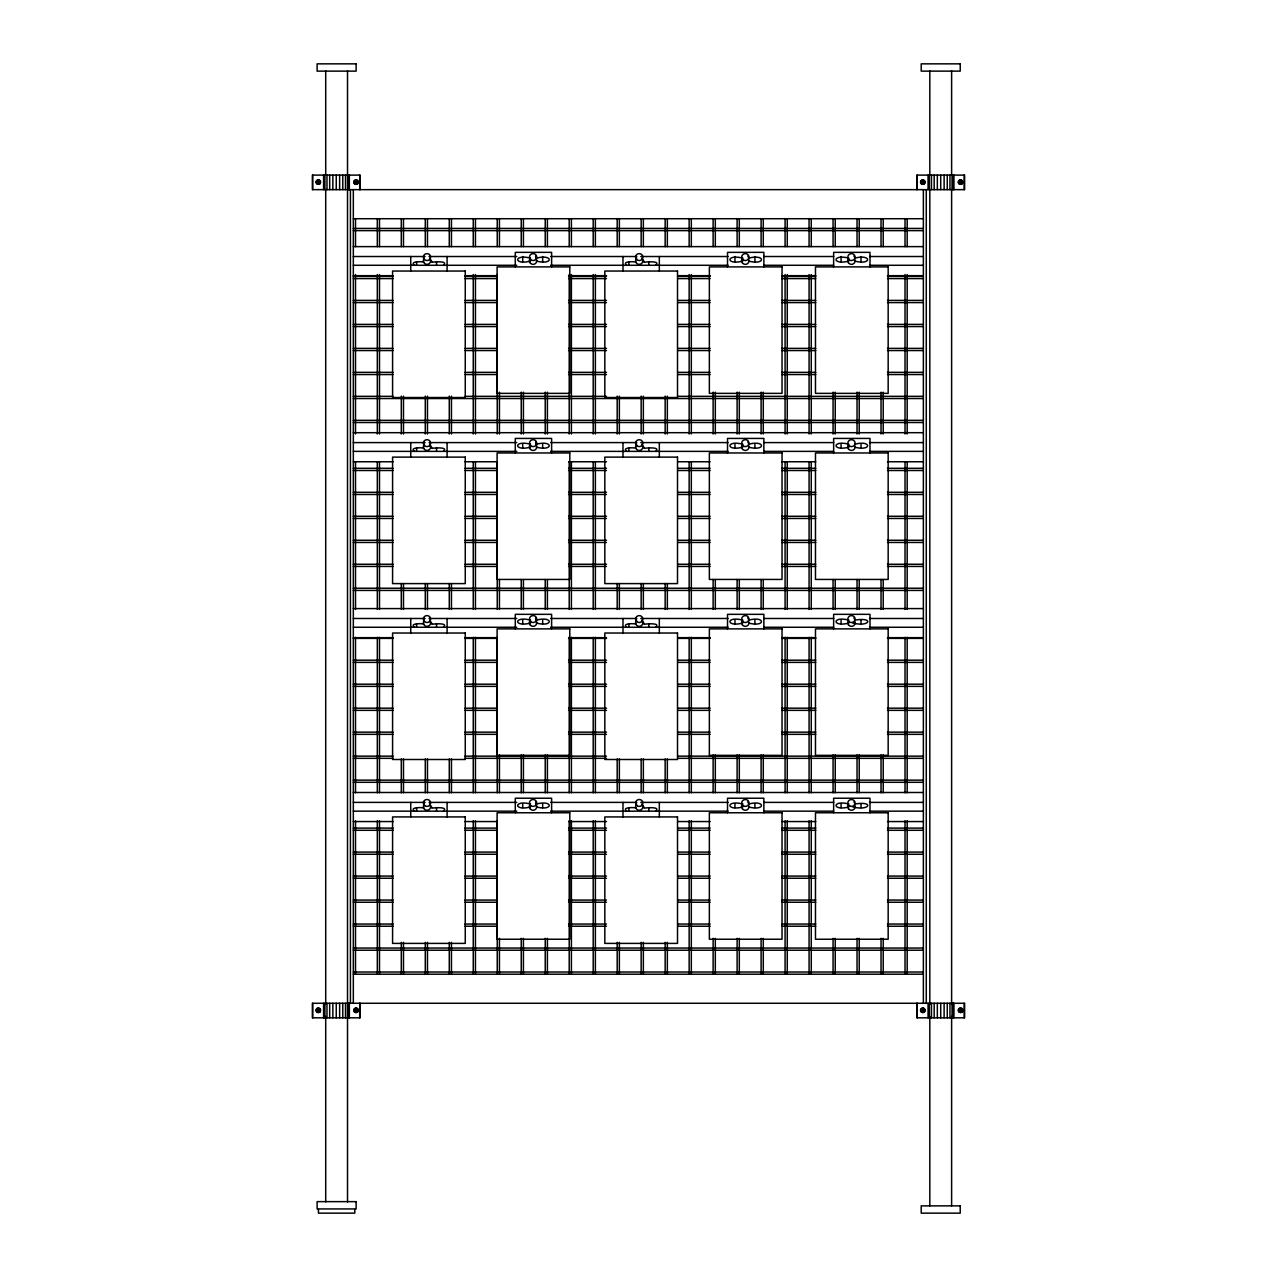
<?xml version="1.0" encoding="UTF-8"?>
<svg xmlns="http://www.w3.org/2000/svg" width="1277" height="1277" viewBox="0 0 1277 1277"><rect width="100%" height="100%" fill="white"/><g stroke="black" fill="none" stroke-linecap="round" stroke-linejoin="round"><path stroke-width="1.5" d="M316.935 181.749L318.101 180.775L319.777 182.643L317.239 183.17L318.101 180.775M357.512 182.643L356.347 183.617L354.671 181.749L355.836 180.775L357.512 182.643L357.209 181.222M923.175 183.617L923.957 181.222L921.419 181.749L923.175 183.617L923.957 181.222M316.935 1009.915L319.473 1009.405L318.707 1011.799L316.935 1009.915L317.334 1011.336M318.707 1011.799L319.777 1010.825M355.836 1008.942L354.974 1011.336L357.512 1010.825L355.74 1008.942L355.07 1011.336M921.419 1009.915L922.585 1008.942L924.245 1010.825L923.079 1011.799L921.419 1009.915L921.707 1011.336M960.911 1011.799L961.693 1009.405L959.155 1009.915L960.911 1011.799L961.693 1009.405M443.454 265.233C449.121 260.524 433.222 261.929 431.818 262.328A2.905 2.905 0 0 0 429.663 259.518M655.708 265.233C661.374 260.524 645.476 261.929 644.071 262.328A2.905 2.905 0 0 0 641.916 259.518M443.454 451.308C449.121 446.599 433.222 448.004 431.818 448.403A2.905 2.905 0 0 0 429.663 445.593M655.708 451.308C661.374 446.599 645.476 448.004 644.071 448.403A2.905 2.905 0 0 0 641.916 445.593M443.454 627.215C449.121 622.506 433.222 623.91 431.818 624.309A2.905 2.905 0 0 0 429.663 621.5M655.708 627.215C661.374 622.506 645.476 623.91 644.071 624.309A2.905 2.905 0 0 0 641.916 621.5M443.454 811.103C449.121 806.41 433.222 807.798 431.818 808.197A2.905 2.905 0 0 0 429.663 805.388M655.708 811.103C661.374 806.41 645.476 807.798 644.071 808.197A2.905 2.905 0 0 0 641.916 805.388M319.378 181.222L319.777 182.643M353.33 218.718L923.367 218.718M353.33 228.439L923.367 228.439M353.33 230.626L923.367 230.626M353.33 246.621L923.367 246.621M353.33 256.517L425.081 256.517M429.072 256.517L516.77 256.517M550.658 256.517L636.808 256.517M640.799 256.517L728.05 256.517M763.917 256.517L833.673 256.517M869.557 256.517L923.367 256.517M530.546 258.162C513.402 253.66 513.402 265.584 530.546 261.067M742.783 258.162C725.655 253.66 725.655 265.584 742.783 261.067M748.609 258.162C765.737 253.66 765.737 265.584 748.609 261.067M848.918 258.162C831.774 253.66 831.774 265.584 848.918 261.067M854.728 258.162C871.872 253.66 871.872 265.584 854.728 261.067M536.356 261.067C553.5 265.584 553.5 253.66 536.356 258.162A2.905 2.905 0 0 0 535.51 256.118M424.076 262.328C422.607 261.274 408.975 261.226 414.387 265.233M636.313 262.328C634.845 261.274 621.213 261.226 626.624 265.233M353.33 265.281L516.77 265.281M550.658 265.281L728.05 265.281M763.917 265.281L833.673 265.281M869.557 265.281L923.367 265.281M353.33 275.688L393.188 275.688M464.94 275.688L496.833 275.688M568.584 275.688L606.463 275.688M678.215 275.688L710.108 275.688M781.859 275.688L815.748 275.688M887.499 275.688L923.367 275.688M353.33 276.407L393.188 276.407M464.94 276.407L496.833 276.407M568.584 276.407L606.463 276.407M678.215 276.407L710.108 276.407M781.859 276.407L815.748 276.407M887.499 276.407L923.367 276.407M353.33 278.594L393.188 278.594M464.94 278.594L496.833 278.594M568.584 278.594L606.463 278.594M678.215 278.594L710.108 278.594M781.859 278.594L815.748 278.594M887.499 278.594L923.367 278.594M353.33 300.398L393.188 300.398M464.94 300.398L496.833 300.398M568.584 300.398L606.463 300.398M678.215 300.398L710.108 300.398M781.859 300.398L815.748 300.398M887.499 300.398L923.367 300.398M353.33 302.585L393.188 302.585M464.94 302.585L496.833 302.585M568.584 302.585L606.463 302.585M678.215 302.585L710.108 302.585M781.859 302.585L815.748 302.585M887.499 302.585L923.367 302.585M353.33 324.39L393.188 324.39M464.94 324.39L496.833 324.39M568.584 324.39L606.463 324.39M678.215 324.39L710.108 324.39M781.859 324.39L815.748 324.39M887.499 324.39L923.367 324.39M353.33 326.561L393.188 326.561M464.94 326.561L496.833 326.561M568.584 326.561L606.463 326.561M678.215 326.561L710.108 326.561M781.859 326.561L815.748 326.561M887.499 326.561L923.367 326.561M353.33 348.382L393.188 348.382M464.94 348.382L496.833 348.382M568.584 348.382L606.463 348.382M678.215 348.382L710.108 348.382M781.859 348.382L815.748 348.382M887.499 348.382L923.367 348.382M353.33 350.552L393.188 350.552M464.94 350.552L496.833 350.552M568.584 350.552L606.463 350.552M678.215 350.552L710.108 350.552M781.859 350.552L815.748 350.552M887.499 350.552L923.367 350.552M353.33 372.357L393.188 372.357M464.94 372.357L496.833 372.357M568.584 372.357L606.463 372.357M678.215 372.357L710.108 372.357M781.859 372.357L815.748 372.357M887.499 372.357L923.367 372.357M353.33 374.544L393.188 374.544M464.94 374.544L496.833 374.544M568.584 374.544L606.463 374.544M678.215 374.544L710.108 374.544M781.859 374.544L815.748 374.544M887.499 374.544L923.367 374.544M353.33 396.349L393.188 396.349M464.94 396.349L606.463 396.349M678.215 396.349L923.367 396.349M353.33 398.536L923.367 398.536M353.33 420.341L923.367 420.341M353.33 422.511L923.367 422.511M353.33 432.695L923.367 432.695M353.33 442.592L425.081 442.592M429.072 442.592L516.77 442.592M550.658 442.592L636.808 442.592M640.799 442.592L728.05 442.592M763.917 442.592L833.673 442.592M869.557 442.592L923.367 442.592M530.546 444.236C513.402 439.735 513.402 451.659 530.546 447.158M742.783 444.236C725.655 439.735 725.655 451.659 742.783 447.158M748.609 444.236C765.737 439.735 765.737 451.659 748.609 447.158M848.918 444.236C831.774 439.735 831.774 451.659 848.918 447.158M854.728 444.236C871.872 439.735 871.872 451.659 854.728 447.158M536.356 447.158C553.5 451.659 553.5 439.735 536.356 444.236A2.905 2.905 0 0 0 535.51 442.193M424.076 448.403C422.607 447.349 408.975 447.301 414.387 451.308M636.313 448.403C634.845 447.349 621.213 447.301 626.624 451.308M353.33 451.372L516.77 451.372M550.658 451.372L728.05 451.372M763.917 451.372L833.673 451.372M869.557 451.372L923.367 451.372M353.33 461.763L393.188 461.763M464.94 461.763L496.833 461.763M568.584 461.763L606.463 461.763M678.215 461.763L710.108 461.763M781.859 461.763L815.748 461.763M887.499 461.763L923.367 461.763M353.33 468.308L393.188 468.308M464.94 468.308L496.833 468.308M568.584 468.308L606.463 468.308M678.215 468.308L710.108 468.308M781.859 468.308L815.748 468.308M887.499 468.308L923.367 468.308M353.33 470.495L393.188 470.495M464.94 470.495L496.833 470.495M568.584 470.495L606.463 470.495M678.215 470.495L710.108 470.495M781.859 470.495L815.748 470.495M887.499 470.495L923.367 470.495M353.33 492.299L393.188 492.299M464.94 492.299L496.833 492.299M568.584 492.299L606.463 492.299M678.215 492.299L710.108 492.299M781.859 492.299L815.748 492.299M887.499 492.299L923.367 492.299M353.33 494.47L393.188 494.47M464.94 494.47L496.833 494.47M568.584 494.47L606.463 494.47M678.215 494.47L710.108 494.47M781.859 494.47L815.748 494.47M887.499 494.47L923.367 494.47M353.33 516.275L393.188 516.275M464.94 516.275L496.833 516.275M568.584 516.275L606.463 516.275M678.215 516.275L710.108 516.275M781.859 516.275L815.748 516.275M887.499 516.275L923.367 516.275M353.33 518.462L393.188 518.462M464.94 518.462L496.833 518.462M568.584 518.462L606.463 518.462M678.215 518.462L710.108 518.462M781.859 518.462L815.748 518.462M887.499 518.462L923.367 518.462M353.33 540.267L393.188 540.267M464.94 540.267L496.833 540.267M568.584 540.267L606.463 540.267M678.215 540.267L710.108 540.267M781.859 540.267L815.748 540.267M887.499 540.267L923.367 540.267M353.33 542.454L393.188 542.454M464.94 542.454L496.833 542.454M568.584 542.454L606.463 542.454M678.215 542.454L710.108 542.454M781.859 542.454L815.748 542.454M887.499 542.454L923.367 542.454M353.33 564.258L393.188 564.258M464.94 564.258L496.833 564.258M568.584 564.258L606.463 564.258M678.215 564.258L710.108 564.258M781.859 564.258L815.748 564.258M887.499 564.258L923.367 564.258M353.33 566.429L393.188 566.429M464.94 566.429L496.833 566.429M568.584 566.429L606.463 566.429M678.215 566.429L710.108 566.429M781.859 566.429L815.748 566.429M887.499 566.429L923.367 566.429M353.33 588.234L923.367 588.234M353.33 590.421L923.367 590.421M353.33 608.586L923.367 608.586M353.33 618.483L425.081 618.483M429.072 618.483L516.77 618.483M550.658 618.483L636.808 618.483M640.799 618.483L728.05 618.483M763.917 618.483L833.673 618.483M869.557 618.483L923.367 618.483M530.546 620.143C513.402 615.642 513.402 627.566 530.546 623.048M742.783 620.143C725.655 615.642 725.655 627.566 742.783 623.048M848.918 620.143C831.774 615.642 831.774 627.566 848.918 623.048M854.728 620.143C874.426 616.791 870.116 627.39 852.797 623.048M536.356 623.048C553.5 627.566 553.5 615.642 536.356 620.143A2.905 2.905 0 0 0 535.51 618.084M748.609 623.048C765.737 627.566 765.737 615.642 748.609 620.143A2.905 2.905 0 0 0 747.747 618.084M424.076 624.309C422.607 623.24 408.975 623.208 414.387 627.215M636.313 624.309C634.845 623.24 621.213 623.208 626.624 627.215M353.33 627.262L516.77 627.262M550.658 627.262L728.05 627.262M763.917 627.262L833.673 627.262M869.557 627.262L923.367 627.262M353.33 637.67L393.188 637.67M464.94 637.67L496.833 637.67M568.584 637.67L606.463 637.67M678.215 637.67L710.108 637.67M781.859 637.67L815.748 637.67M887.499 637.67L923.367 637.67M353.33 638.388L393.188 638.388M464.94 638.388L496.833 638.388M568.584 638.388L606.463 638.388M678.215 638.388L710.108 638.388M781.859 638.388L815.748 638.388M887.499 638.388L923.367 638.388M353.33 660.193L393.188 660.193M464.94 660.193L496.833 660.193M568.584 660.193L606.463 660.193M678.215 660.193L710.108 660.193M781.859 660.193L815.748 660.193M887.499 660.193L923.367 660.193M353.33 662.38L393.188 662.38M464.94 662.38L496.833 662.38M568.584 662.38L606.463 662.38M678.215 662.38L710.108 662.38M781.859 662.38L815.748 662.38M887.499 662.38L923.367 662.38M353.33 684.185L393.188 684.185M464.94 684.185L496.833 684.185M568.584 684.185L606.463 684.185M678.215 684.185L710.108 684.185M781.859 684.185L815.748 684.185M887.499 684.185L923.367 684.185M353.33 686.372L393.188 686.372M464.94 686.372L496.833 686.372M568.584 686.372L606.463 686.372M678.215 686.372L710.108 686.372M781.859 686.372L815.748 686.372M887.499 686.372L923.367 686.372M353.33 708.176L393.188 708.176M464.94 708.176L496.833 708.176M568.584 708.176L606.463 708.176M678.215 708.176L710.108 708.176M781.859 708.176L815.748 708.176M887.499 708.176L923.367 708.176M353.33 710.347L393.188 710.347M464.94 710.347L496.833 710.347M568.584 710.347L606.463 710.347M678.215 710.347L710.108 710.347M781.859 710.347L815.748 710.347M887.499 710.347L923.367 710.347M353.33 732.152L393.188 732.152M464.94 732.152L496.833 732.152M568.584 732.152L606.463 732.152M678.215 732.152L710.108 732.152M781.859 732.152L815.748 732.152M887.499 732.152L923.367 732.152M353.33 734.339L393.188 734.339M464.94 734.339L496.833 734.339M568.584 734.339L606.463 734.339M678.215 734.339L710.108 734.339M781.859 734.339L815.748 734.339M887.499 734.339L923.367 734.339M353.33 756.144L393.188 756.144M464.94 756.144L606.463 756.144M678.215 756.144L923.367 756.144M353.33 758.33L393.188 758.33M464.94 758.33L606.463 758.33M678.215 758.33L923.367 758.33M353.33 780.135L923.367 780.135M353.33 782.306L923.367 782.306M353.33 792.49L923.367 792.49M353.33 802.387L425.081 802.387M429.072 802.387L516.77 802.387M550.658 802.387L636.808 802.387M640.799 802.387L728.05 802.387M763.917 802.387L833.673 802.387M869.557 802.387L923.367 802.387M530.546 804.047C513.402 799.53 513.402 811.454 530.546 806.952M742.783 804.047C725.655 799.53 725.655 811.454 742.783 806.952M848.918 804.047C831.774 799.53 831.774 811.454 848.918 806.952M854.728 804.047C874.426 800.679 870.116 811.294 852.797 806.952M536.356 806.952C553.5 811.454 553.5 799.53 536.356 804.047A2.905 2.905 0 0 0 535.51 801.988M748.609 806.952C765.737 811.454 765.737 799.53 748.609 804.047A2.905 2.905 0 0 0 747.747 801.988M424.076 808.197C422.607 807.144 408.975 807.112 414.387 811.103M636.313 808.197C634.845 807.144 621.213 807.112 626.624 811.103M353.33 811.166L516.77 811.166M550.658 811.166L728.05 811.166M763.917 811.166L833.673 811.166M869.557 811.166L923.367 811.166M353.33 821.558L393.188 821.558M464.94 821.558L496.833 821.558M568.584 821.558L606.463 821.558M678.215 821.558L710.108 821.558M781.859 821.558L815.748 821.558M887.499 821.558L923.367 821.558M353.33 828.103L393.188 828.103M464.94 828.103L496.833 828.103M568.584 828.103L606.463 828.103M678.215 828.103L710.108 828.103M781.859 828.103L815.748 828.103M887.499 828.103L923.367 828.103M353.33 830.289L393.188 830.289M464.94 830.289L496.833 830.289M568.584 830.289L606.463 830.289M678.215 830.289L710.108 830.289M781.859 830.289L815.748 830.289M887.499 830.289L923.367 830.289M353.33 852.094L393.188 852.094M464.94 852.094L496.833 852.094M568.584 852.094L606.463 852.094M678.215 852.094L710.108 852.094M781.859 852.094L815.748 852.094M887.499 852.094L923.367 852.094M353.33 854.265L393.188 854.265M464.94 854.265L496.833 854.265M568.584 854.265L606.463 854.265M678.215 854.265L710.108 854.265M781.859 854.265L815.748 854.265M887.499 854.265L923.367 854.265M353.33 876.086L393.188 876.086M464.94 876.086L496.833 876.086M568.584 876.086L606.463 876.086M678.215 876.086L710.108 876.086M781.859 876.086L815.748 876.086M887.499 876.086L923.367 876.086M353.33 878.257L393.188 878.257M464.94 878.257L496.833 878.257M568.584 878.257L606.463 878.257M678.215 878.257L710.108 878.257M781.859 878.257L815.748 878.257M887.499 878.257L923.367 878.257M353.33 900.062L393.188 900.062M464.94 900.062L496.833 900.062M568.584 900.062L606.463 900.062M678.215 900.062L710.108 900.062M781.859 900.062L815.748 900.062M887.499 900.062L923.367 900.062M353.33 902.248L393.188 902.248M464.94 902.248L496.833 902.248M568.584 902.248L606.463 902.248M678.215 902.248L710.108 902.248M781.859 902.248L815.748 902.248M887.499 902.248L923.367 902.248M353.33 924.053L393.188 924.053M464.94 924.053L496.833 924.053M568.584 924.053L606.463 924.053M678.215 924.053L710.108 924.053M781.859 924.053L815.748 924.053M887.499 924.053L923.367 924.053M353.33 926.24L393.188 926.24M464.94 926.24L496.833 926.24M568.584 926.24L606.463 926.24M678.215 926.24L710.108 926.24M781.859 926.24L815.748 926.24M887.499 926.24L923.367 926.24M353.33 948.045L923.367 948.045M353.33 950.216L923.367 950.216M353.33 972.02L923.367 972.02M353.33 974.207L923.367 974.207M964.183 175.109L964.183 189.65M964.183 1003.275L964.183 1017.817M953.823 175.109L953.823 189.65M953.823 1003.275L953.823 1017.817M953.376 175.109L953.376 189.65M953.376 1003.275L953.376 1017.817M952.067 175.109L952.067 189.65M952.067 1003.275L952.067 1017.817M951.62 70.889L951.62 174.614M951.62 190.576L951.62 1004.408M951.62 1016.38L951.62 1205.887M949.976 175.109L949.976 189.65M949.976 1003.275L949.976 1017.817M947.263 175.109L947.263 189.65M947.263 1003.275L947.263 1017.817M944.118 175.109L944.118 189.65M944.118 1003.275L944.118 1017.817M940.718 175.109L940.718 189.65M940.718 1003.275L940.718 1017.817M937.334 175.109L937.334 189.65M937.334 1003.275L937.334 1017.817M934.173 175.109L934.173 189.65M934.173 1003.275L934.173 1017.817M931.46 175.109L931.46 189.65M931.46 1003.275L931.46 1017.817M929.816 70.889L929.816 174.614M929.816 190.576L929.816 1004.408M929.816 1016.38L929.816 1205.887M929.369 175.109L929.369 189.65M929.369 1003.275L929.369 1017.817M928.06 175.109L928.06 189.65M928.06 1003.275L928.06 1017.817M926.272 189.65L926.272 1003.275M923.367 189.65L923.367 1003.275M917.221 175.109L917.221 189.65M917.221 1003.275L917.221 1017.817M916.838 189.65L916.838 175.109L964.63 175.109L964.63 189.65L312.37 189.65L312.37 175.109L360.162 175.109L360.162 189.65M916.838 1003.275L916.838 1017.817L964.63 1017.817L964.63 1003.275L312.37 1003.275L312.37 1017.817L360.162 1017.817L360.162 1003.275M907.197 218.718L907.197 246.637M907.197 274.539L907.197 434.004M907.197 461.907L907.197 609.416M907.197 637.335L907.197 792.809M907.197 820.712L907.197 974.207M905.026 218.718L905.026 246.637M905.026 274.539L905.026 434.004M905.026 461.907L905.026 609.416M905.026 637.335L905.026 792.809M905.026 820.712L905.026 974.207M883.221 218.718L883.221 246.637M883.221 392.151L883.221 434.004M883.221 579.519L883.221 609.416M883.221 754.93L883.221 792.809M883.221 938.324L883.221 974.207M881.034 218.718L881.034 246.637M881.034 392.151L881.034 434.004M881.034 579.519L881.034 609.416M881.034 754.93L881.034 792.809M881.034 938.324L881.034 974.207M869.988 266.893L869.988 252.351L833.642 252.351L833.642 266.893M869.988 452.968L869.988 438.426L833.642 438.426L833.642 452.968M869.988 628.875L869.988 614.333L833.642 614.333L833.642 628.875M869.988 812.763L869.988 798.221L833.642 798.221L833.642 812.763M861.017 256.517L861.017 261.769M861.017 444.348L861.017 447.86M861.017 620.239L861.017 623.751M861.017 804.143L861.017 807.655M859.229 218.718L859.229 246.637M859.229 392.151L859.229 434.004M859.229 579.519L859.229 609.416M859.229 754.93L859.229 792.809M859.229 938.324L859.229 974.207M857.043 218.718L857.043 246.637M857.043 392.151L857.043 434.004M857.043 579.519L857.043 609.416M857.043 754.93L857.043 792.809M857.043 938.324L857.043 974.207M841.08 256.517L841.08 261.769M841.08 444.348L841.08 447.86M841.08 620.239L841.08 623.751M841.08 804.143L841.08 807.655M835.238 218.718L835.238 246.637M835.238 392.151L835.238 434.004M835.238 579.519L835.238 609.416M835.238 754.93L835.238 792.809M835.238 938.324L835.238 974.207M833.067 218.718L833.067 246.637M833.067 392.151L833.067 434.004M833.067 579.519L833.067 609.416M833.067 754.93L833.067 792.809M833.067 938.324L833.067 974.207M811.262 218.718L811.262 246.637M811.262 274.539L811.262 434.004M811.262 461.907L811.262 609.416M811.262 637.335L811.262 792.809M811.262 820.712L811.262 974.207M809.075 218.718L809.075 246.637M809.075 274.539L809.075 434.004M809.075 461.907L809.075 609.416M809.075 637.335L809.075 792.809M809.075 820.712L809.075 974.207M787.27 218.718L787.27 246.637M787.27 274.539L787.27 434.004M787.27 461.907L787.27 609.416M787.27 637.335L787.27 792.809M787.27 820.712L787.27 974.207M785.084 218.718L785.084 246.637M785.084 274.539L785.084 434.004M785.084 461.907L785.084 609.416M785.084 637.335L785.084 792.809M785.084 820.712L785.084 974.207M763.869 266.893L763.869 252.351L727.523 252.351L727.523 266.893M763.869 452.968L763.869 438.426L727.523 438.426L727.523 452.968M763.869 628.875L763.869 614.333L727.523 614.333L727.523 628.875M763.869 812.763L763.869 798.221L727.523 798.221L727.523 812.763M763.279 218.718L763.279 246.637M763.279 392.151L763.279 434.004M763.279 579.519L763.279 609.416M763.279 754.93L763.279 792.809M763.279 938.324L763.279 974.207M761.108 218.718L761.108 246.637M761.108 392.151L761.108 434.004M761.108 579.519L761.108 609.416M761.108 754.93L761.108 792.809M761.108 938.324L761.108 974.207M754.899 256.517L754.899 261.769M754.899 444.348L754.899 447.86M754.899 620.239L754.899 623.751M754.899 804.143L754.899 807.655M739.303 218.718L739.303 246.637M739.303 392.151L739.303 434.004M739.303 579.519L739.303 609.416M739.303 754.93L739.303 792.809M739.303 938.324L739.303 974.207M737.116 218.718L737.116 246.637M737.116 392.151L737.116 434.004M737.116 579.519L737.116 609.416M737.116 754.93L737.116 792.809M737.116 938.324L737.116 974.207M734.961 256.517L734.961 261.769M734.961 444.348L734.961 447.86M734.961 620.239L734.961 623.751M734.961 804.143L734.961 807.655M715.312 218.718L715.312 246.637M715.312 392.151L715.312 434.004M715.312 579.519L715.312 609.416M715.312 754.93L715.312 792.809M715.312 938.324L715.312 974.207M713.125 218.718L713.125 246.637M713.125 392.151L713.125 434.004M713.125 579.519L713.125 609.416M713.125 754.93L713.125 792.809M713.125 938.324L713.125 974.207M691.32 218.718L691.32 246.637M691.32 274.539L691.32 434.004M691.32 461.907L691.32 609.416M691.32 637.335L691.32 792.809M691.32 820.712L691.32 974.207M689.149 218.718L689.149 246.637M689.149 274.539L689.149 434.004M689.149 461.907L689.149 609.416M689.149 637.335L689.149 792.809M689.149 820.712L689.149 974.207M667.344 218.718L667.344 246.637M667.344 396.125L667.344 434.004M667.344 583.509L667.344 609.416M667.344 758.921L667.344 792.809M667.344 942.314L667.344 974.207M665.157 218.718L665.157 246.637M665.157 396.125L665.157 434.004M665.157 583.509L665.157 609.416M665.157 758.921L665.157 792.809M665.157 942.314L665.157 974.207M659.331 256.517L659.331 271.043M659.331 442.592L659.331 457.118M659.331 618.483L659.331 633.025M659.331 802.387L659.331 816.929M648.78 261.769L648.78 265.281M648.78 447.86L648.78 451.372M648.78 623.751L648.78 627.262M648.78 807.655L648.78 811.166M643.353 218.718L643.353 246.637M643.353 396.125L643.353 434.004M643.353 583.509L643.353 609.416M643.353 758.921L643.353 792.809M643.353 942.314L643.353 974.207M641.166 218.718L641.166 246.637M641.166 396.125L641.166 434.004M641.166 583.509L641.166 609.416M641.166 758.921L641.166 792.809M641.166 942.314L641.166 974.207M628.827 261.769L628.827 265.281M628.827 447.86L628.827 451.372M628.827 623.751L628.827 627.262M628.827 807.655L628.827 811.166M622.984 256.517L622.984 271.043M622.984 442.592L622.984 457.118M622.984 618.483L622.984 633.025M622.984 802.387L622.984 816.929M619.361 218.718L619.361 246.637M619.361 396.125L619.361 434.004M619.361 583.509L619.361 609.416M619.361 758.921L619.361 792.809M619.361 942.314L619.361 974.207M617.19 218.718L617.19 246.637M617.19 396.125L617.19 434.004M617.19 583.509L617.19 609.416M617.19 758.921L617.19 792.809M617.19 942.314L617.19 974.207M595.369 218.718L595.369 246.637M595.369 274.539L595.369 434.004M595.369 461.907L595.369 609.416M595.369 637.335L595.369 792.809M595.369 820.712L595.369 974.207M593.198 218.718L593.198 246.637M593.198 274.539L593.198 434.004M593.198 461.907L593.198 609.416M593.198 637.335L593.198 792.809M593.198 820.712L593.198 974.207M571.394 218.718L571.394 246.637M571.394 274.539L571.394 434.004M571.394 461.907L571.394 609.416M571.394 637.335L571.394 792.809M571.394 820.712L571.394 974.207M569.207 218.718L569.207 246.637M569.207 274.539L569.207 434.004M569.207 461.907L569.207 609.416M569.207 637.335L569.207 792.809M569.207 820.712L569.207 974.207M551.616 266.893L551.616 252.351L515.285 252.351L515.285 266.893M551.616 452.968L551.616 438.426L515.285 438.426L515.285 452.968M551.616 628.875L551.616 614.333L515.285 614.333L515.285 628.875M551.616 812.763L551.616 798.221L515.285 798.221L515.285 812.763M547.402 218.718L547.402 246.637M547.402 392.151L547.402 434.004M547.402 579.519L547.402 609.416M547.402 754.93L547.402 792.809M547.402 938.324L547.402 974.207M545.231 218.718L545.231 246.637M545.231 392.151L545.231 434.004M545.231 579.519L545.231 609.416M545.231 754.93L545.231 792.809M545.231 938.324L545.231 974.207M542.661 256.517L542.661 261.769M542.661 444.348L542.661 447.86M542.661 620.239L542.661 623.751M542.661 804.143L542.661 807.655M523.41 218.718L523.41 246.637M523.41 392.151L523.41 434.004M523.41 579.519L523.41 609.416M523.41 754.93L523.41 792.809M523.41 938.324L523.41 974.207M522.708 256.517L522.708 261.769M522.708 444.348L522.708 447.86M522.708 620.239L522.708 623.751M522.708 804.143L522.708 807.655M521.239 218.718L521.239 246.637M521.239 392.151L521.239 434.004M521.239 579.519L521.239 609.416M521.239 754.93L521.239 792.809M521.239 938.324L521.239 974.207M499.435 218.718L499.435 246.637M499.435 392.151L499.435 434.004M499.435 579.519L499.435 609.416M499.435 754.93L499.435 792.809M499.435 938.324L499.435 974.207M497.248 218.718L497.248 246.637M497.248 274.539L497.248 434.004M497.248 461.907L497.248 609.416M497.248 637.335L497.248 792.809M497.248 820.712L497.248 974.207M475.443 218.718L475.443 246.637M475.443 274.539L475.443 434.004M475.443 461.907L475.443 609.416M475.443 637.335L475.443 792.809M475.443 820.712L475.443 974.207M473.256 218.718L473.256 246.637M473.256 274.539L473.256 434.004M473.256 461.907L473.256 609.416M473.256 637.335L473.256 792.809M473.256 820.712L473.256 974.207M451.451 218.718L451.451 246.637M451.451 396.125L451.451 434.004M451.451 583.509L451.451 609.416M451.451 758.921L451.451 792.809M451.451 942.314L451.451 974.207M449.281 218.718L449.281 246.637M449.281 396.125L449.281 434.004M449.281 583.509L449.281 609.416M449.281 758.921L449.281 792.809M449.281 942.314L449.281 974.207M447.094 256.517L447.094 271.043M447.094 442.592L447.094 457.118M447.094 618.483L447.094 633.025M447.094 802.387L447.094 816.929M436.526 261.769L436.526 265.281M436.526 447.86L436.526 451.372M436.526 623.751L436.526 627.262M436.526 807.655L436.526 811.166M427.476 218.718L427.476 246.637M427.476 396.125L427.476 434.004M427.476 583.509L427.476 609.416M427.476 758.921L427.476 792.809M427.476 942.314L427.476 974.207M425.289 218.718L425.289 246.637M425.289 396.125L425.289 434.004M425.289 583.509L425.289 609.416M425.289 758.921L425.289 792.809M425.289 942.314L425.289 974.207M416.589 261.769L416.589 265.281M416.589 447.86L416.589 451.372M416.589 623.751L416.589 627.262M416.589 807.655L416.589 811.166M410.747 256.517L410.747 271.043M410.747 442.592L410.747 457.118M410.747 618.483L410.747 633.025M410.747 802.387L410.747 816.929M403.484 218.718L403.484 246.637M403.484 396.125L403.484 434.004M403.484 583.509L403.484 609.416M403.484 758.921L403.484 792.809M403.484 942.314L403.484 974.207M401.297 218.718L401.297 246.637M401.297 396.125L401.297 434.004M401.297 583.509L401.297 609.416M401.297 758.921L401.297 792.809M401.297 942.314L401.297 974.207M379.492 218.718L379.492 246.637M379.492 274.539L379.492 434.004M379.492 461.907L379.492 609.416M379.492 637.335L379.492 792.809M379.492 820.712L379.492 974.207M377.322 218.718L377.322 246.637M377.322 274.539L377.322 434.004M377.322 461.907L377.322 609.416M377.322 637.335L377.322 792.809M377.322 820.712L377.322 974.207M359.715 175.109L359.715 189.65M359.715 1003.275L359.715 1017.817M355.517 218.718L355.517 246.637M355.517 274.539L355.517 434.004M355.517 461.907L355.517 609.416M355.517 637.335L355.517 792.809M355.517 820.712L355.517 974.207M354.783 1209.511L354.783 1213.15L318.436 1213.15L318.436 1209.511M353.33 189.65L353.33 1003.275M350.425 189.65L350.425 1003.275M349.339 175.109L349.339 189.65M349.339 1003.275L349.339 1017.817M348.892 175.109L348.892 189.65M348.892 1003.275L348.892 1017.817M347.52 70.889L347.52 174.614M347.583 175.109L347.583 189.65M347.52 190.576L347.52 1201.896M345.508 175.109L345.508 189.65M345.508 1003.275L345.508 1017.817M342.795 175.109L342.795 189.65M342.795 1003.275L342.795 1017.817M339.634 175.109L339.634 189.65M339.634 1003.275L339.634 1017.817M336.25 175.109L336.25 189.65M336.25 1003.275L336.25 1017.817M332.85 175.109L332.85 189.65M332.85 1003.275L332.85 1017.817M329.689 175.109L329.689 189.65M329.689 1003.275L329.689 1017.817M326.976 175.109L326.976 189.65M326.976 1003.275L326.976 1017.817M325.715 70.889L325.715 174.614M325.715 190.576L325.715 1004.408M325.715 1016.38L325.715 1201.896M324.901 175.109L324.901 189.65M324.901 1003.275L324.901 1017.817M323.592 175.109L323.592 189.65M323.592 1003.275L323.592 1017.817M312.737 175.109L312.737 189.65M312.737 1003.275L312.737 1017.817M747.747 256.118A2.905 2.905 0 0 1 748.514 257.411M853.882 256.118A2.905 2.905 0 0 1 854.632 257.411M853.882 801.988A2.905 2.905 0 0 1 854.345 802.595M320.048 181.047A2.187 2.155 -90 0 1 318.372 184.303A2.187 2.155 -90 0 1 316.153 181.382A2.187 2.155 -90 0 1 319.713 180.584M747.747 442.193A2.905 2.905 0 0 1 748.514 443.486M853.882 618.084A2.905 2.905 0 0 1 854.345 618.691M962.267 181.047A2.187 2.155 -90 0 1 960.575 184.303A2.187 2.155 -90 0 1 958.357 181.382A2.187 2.155 -90 0 1 961.916 180.584M742.783 263.301A3.608 3.576 0 0 0 747.923 263.301A3.703 3.655 0 0 0 748.865 259.79M742.655 263.301A3.703 3.655 0 0 1 742.655 258.162M848.918 263.301A3.608 3.576 0 0 0 854.058 263.301A3.703 3.655 0 0 0 854.999 259.79M848.774 263.301A3.703 3.655 0 0 1 848.199 258.928M636.664 258.162A3.703 3.655 0 0 0 636.664 263.301A3.608 3.576 0 0 0 641.804 263.301A3.703 3.655 0 0 0 641.804 258.162M530.546 263.301A3.608 3.576 0 0 0 535.686 263.301A3.703 3.655 0 0 0 535.686 258.162M530.418 263.301A3.703 3.655 0 0 1 530.418 258.162M424.427 258.162A3.703 3.655 0 0 0 424.427 263.301A3.608 3.576 0 0 0 429.567 263.301A3.703 3.655 0 0 0 429.567 258.162M848.918 449.392A3.608 3.576 0 0 0 854.058 449.392A3.703 3.655 0 0 0 854.999 445.881M848.774 449.376A3.703 3.655 0 0 1 848.199 445.003M742.783 809.187A3.608 3.576 0 0 0 747.923 809.187A3.703 3.655 0 0 0 748.865 805.675M742.655 809.187A3.703 3.655 0 0 1 742.655 804.047M848.918 809.187A3.608 3.576 0 0 0 854.058 809.187A3.703 3.655 0 0 0 854.999 805.675M848.774 809.187A3.703 3.655 0 0 1 848.199 804.797M424.427 804.047A3.703 3.655 0 0 0 424.427 809.187A3.608 3.576 0 0 0 429.567 809.187A3.703 3.655 0 0 0 429.567 804.047M636.664 804.047A3.703 3.655 0 0 0 636.664 809.187A3.608 3.576 0 0 0 641.804 809.187A3.703 3.655 0 0 0 641.804 804.047M530.546 809.187A3.608 3.576 0 0 0 535.686 809.187A3.703 3.655 0 0 0 535.686 804.047M530.418 809.187A3.703 3.655 0 0 1 530.418 804.047M848.918 625.283A3.608 3.576 0 0 0 854.058 625.283A3.703 3.655 0 0 0 854.999 621.771M848.774 625.283A3.703 3.655 0 0 1 848.199 620.893M424.427 620.143A3.703 3.655 0 0 0 424.427 625.283A3.608 3.576 0 0 0 429.567 625.283A3.703 3.655 0 0 0 429.567 620.143M530.546 625.283A3.608 3.576 0 0 0 535.686 625.283A3.703 3.655 0 0 0 535.686 620.143M530.418 625.283A3.703 3.655 0 0 1 530.418 620.143M742.783 449.392A3.608 3.576 0 0 0 747.923 449.392A3.703 3.655 0 0 0 748.865 445.881M742.655 449.376A3.703 3.655 0 0 1 742.655 444.252M424.427 444.252A3.703 3.655 0 0 0 424.427 449.376A3.608 3.576 0 0 0 429.567 449.392A3.703 3.655 0 0 0 429.567 444.252M530.546 449.392A3.608 3.576 0 0 0 535.686 449.392A3.703 3.655 0 0 0 535.686 444.252M530.418 449.376A3.703 3.655 0 0 1 530.418 444.252M742.783 625.283A3.608 3.576 0 0 0 747.923 625.283A3.703 3.655 0 0 0 748.865 621.771M742.655 625.283A3.703 3.655 0 0 1 742.655 620.143M636.664 444.252A3.703 3.655 0 0 0 636.664 449.376A3.608 3.576 0 0 0 641.804 449.392A3.703 3.655 0 0 0 641.804 444.252M636.664 620.143A3.703 3.655 0 0 0 636.664 625.283A3.608 3.576 0 0 0 641.804 625.283A3.703 3.655 0 0 0 641.804 620.143M960.32 180.775L959.155 181.749L960.911 183.617L961.98 182.643L960.32 180.775M356.123 63.85L317.111 63.85L317.111 71.129L356.123 71.129L356.123 63.85M960.224 63.85L921.212 63.85L921.212 71.129L960.224 71.129L960.224 63.85M569.797 266.893L497.104 266.893L497.104 393.364L569.797 393.364L569.797 266.893M782.035 266.893L709.358 266.893L709.358 393.364L782.035 393.364L782.035 266.893M888.169 266.893L815.476 266.893L815.476 393.364L888.169 393.364L888.169 266.893M465.259 271.043L392.582 271.043L392.582 397.53L465.259 397.53L465.259 271.043M677.512 271.043L604.819 271.043L604.819 397.53L677.512 397.53L677.512 271.043M569.797 452.968L497.104 452.968L497.104 579.439L569.797 579.439L569.797 452.968M782.035 452.968L709.358 452.968L709.358 579.439L782.035 579.439L782.035 452.968M888.169 452.968L815.476 452.968L815.476 579.439L888.169 579.439L888.169 452.968M465.259 457.118L392.582 457.118L392.582 583.605L465.259 583.605L465.259 457.118M677.512 457.118L604.819 457.118L604.819 583.605L677.512 583.605L677.512 457.118M569.797 628.875L497.104 628.875L497.104 755.345L569.797 755.345L569.797 628.875M782.035 628.875L709.358 628.875L709.358 755.345L782.035 755.345L782.035 628.875M888.169 628.875L815.476 628.875L815.476 755.345L888.169 755.345L888.169 628.875M465.259 633.025L392.582 633.025L392.582 759.496L465.259 759.496L465.259 633.025M677.512 633.025L604.819 633.025L604.819 759.496L677.512 759.496L677.512 633.025M569.797 812.763L497.104 812.763L497.104 939.233L569.797 939.233L569.797 812.763M782.035 812.763L709.358 812.763L709.358 939.233L782.035 939.233L782.035 812.763M888.169 812.763L815.476 812.763L815.476 939.233L888.169 939.233L888.169 812.763M465.259 816.929L392.582 816.929L392.582 943.4L465.259 943.4L465.259 816.929M677.512 816.929L604.819 816.929L604.819 943.4L677.512 943.4L677.512 816.929M356.123 1201.641L317.111 1201.641L317.111 1208.936L356.123 1208.936L356.123 1201.641M960.224 1205.871L921.212 1205.871L921.212 1213.15L960.224 1213.15L960.224 1205.871M319.713 1011.847A2.187 2.155 -90 0 0 318.739 1008.192A2.187 2.155 -90 0 0 316.089 1010.873A2.187 2.155 -90 0 0 319.713 1011.847M320 1011.847A2.187 2.155 -90 0 0 319.027 1008.192A2.187 2.155 -90 0 0 316.377 1010.873A2.187 2.155 -90 0 0 320 1011.847M357.448 1011.847A2.187 2.155 -90 0 0 356.475 1008.192A2.187 2.155 -90 0 0 353.825 1010.873A2.187 2.155 -90 0 0 357.448 1011.847M357.736 1011.847A2.187 2.155 -90 0 0 356.762 1008.192A2.187 2.155 -90 0 0 354.112 1010.873A2.187 2.155 -90 0 0 357.736 1011.847M320 183.68A2.187 2.155 -90 0 0 319.027 180.025A2.187 2.155 -90 0 0 316.377 182.691A2.187 2.155 -90 0 0 320 183.68M357.448 183.68A2.187 2.155 -90 0 0 356.475 180.025A2.187 2.155 -90 0 0 353.825 182.691A2.187 2.155 -90 0 0 357.448 183.68M357.736 183.68A2.187 2.155 -90 0 0 356.762 180.025A2.187 2.155 -90 0 0 354.112 182.691A2.187 2.155 -90 0 0 357.736 183.68M924.181 1011.847A2.187 2.155 -90 0 0 923.223 1008.192A2.187 2.155 -90 0 0 920.573 1010.873A2.187 2.155 -90 0 0 924.181 1011.847M924.468 1011.847A2.187 2.155 -90 0 0 923.51 1008.192A2.187 2.155 -90 0 0 920.861 1010.873A2.187 2.155 -90 0 0 924.468 1011.847M961.916 1011.847A2.187 2.155 -90 0 0 960.958 1008.192A2.187 2.155 -90 0 0 958.309 1010.873A2.187 2.155 -90 0 0 961.916 1011.847M962.204 1011.847A2.187 2.155 -90 0 0 961.23 1008.192A2.187 2.155 -90 0 0 958.596 1010.873A2.187 2.155 -90 0 0 962.204 1011.847M924.181 183.68A2.187 2.155 -90 0 0 923.223 180.025A2.187 2.155 -90 0 0 920.573 182.691A2.187 2.155 -90 0 0 924.181 183.68M924.468 183.68A2.187 2.155 -90 0 0 923.51 180.025A2.187 2.155 -90 0 0 920.861 182.691A2.187 2.155 -90 0 0 924.468 183.68M962.204 183.68A2.187 2.155 -90 0 0 961.23 180.025A2.187 2.155 -90 0 0 958.596 182.691A2.187 2.155 -90 0 0 962.204 183.68M742.783 259.534A3.639 3.464 0 0 0 748.865 257.97A3.639 3.464 0 0 0 744.411 253.724A3.639 3.464 0 0 0 742.783 259.534M848.918 259.534A3.639 3.464 0 0 0 854.999 257.97A3.639 3.464 0 0 0 850.546 253.724A3.639 3.464 0 0 0 848.918 259.534M636.664 259.534A3.639 3.464 0 0 0 642.746 257.97A3.639 3.464 0 0 0 638.292 253.724A3.639 3.464 0 0 0 636.664 259.534M530.546 259.534A3.639 3.464 0 0 0 536.627 257.97A3.639 3.464 0 0 0 532.174 253.724A3.639 3.464 0 0 0 530.546 259.534M424.427 259.534A3.639 3.464 0 0 0 430.509 257.97A3.639 3.464 0 0 0 426.055 253.724A3.639 3.464 0 0 0 424.427 259.534M848.918 445.609A3.639 3.464 0 0 0 854.999 444.045A3.639 3.464 0 0 0 850.546 439.799A3.639 3.464 0 0 0 848.918 445.609M743.549 805.963A3.639 3.464 0 0 0 748.992 802.946A3.639 3.464 0 0 0 743.549 799.945A3.639 3.464 0 0 0 743.549 805.963M849.668 805.963A3.639 3.464 0 0 0 855.111 802.946A3.639 3.464 0 0 0 849.668 799.945A3.639 3.464 0 0 0 849.668 805.963M425.177 805.963A3.639 3.464 0 0 0 430.62 802.946A3.639 3.464 0 0 0 425.177 799.945A3.639 3.464 0 0 0 425.177 805.963M637.415 805.963A3.639 3.464 0 0 0 642.874 802.946A3.639 3.464 0 0 0 637.415 799.945A3.639 3.464 0 0 0 637.415 805.963M531.296 805.963A3.639 3.464 0 0 0 536.755 802.946A3.639 3.464 0 0 0 531.296 799.945A3.639 3.464 0 0 0 531.296 805.963M848.918 621.516A3.639 3.464 0 0 0 854.999 619.952A3.639 3.464 0 0 0 850.546 615.706A3.639 3.464 0 0 0 848.918 621.516M424.427 621.516A3.639 3.464 0 0 0 430.509 619.952A3.639 3.464 0 0 0 426.055 615.706A3.639 3.464 0 0 0 424.427 621.516M530.546 621.516A3.639 3.464 0 0 0 536.627 619.952A3.639 3.464 0 0 0 532.174 615.706A3.639 3.464 0 0 0 530.546 621.516M742.783 445.609A3.639 3.464 0 0 0 748.865 444.045A3.639 3.464 0 0 0 744.411 439.799A3.639 3.464 0 0 0 742.783 445.609M424.427 445.609A3.639 3.464 0 0 0 430.509 444.045A3.639 3.464 0 0 0 426.055 439.799A3.639 3.464 0 0 0 424.427 445.609M530.546 445.609A3.639 3.464 0 0 0 536.627 444.045A3.639 3.464 0 0 0 532.174 439.799A3.639 3.464 0 0 0 530.546 445.609M742.783 621.516A3.639 3.464 0 0 0 748.865 619.952A3.639 3.464 0 0 0 744.411 615.706A3.639 3.464 0 0 0 742.783 621.516M636.664 445.609A3.639 3.464 0 0 0 642.746 444.045A3.639 3.464 0 0 0 638.292 439.799A3.639 3.464 0 0 0 636.664 445.609M636.664 621.516A3.639 3.464 0 0 0 642.746 619.952A3.639 3.464 0 0 0 638.292 615.706A3.639 3.464 0 0 0 636.664 621.516"/></g></svg>
